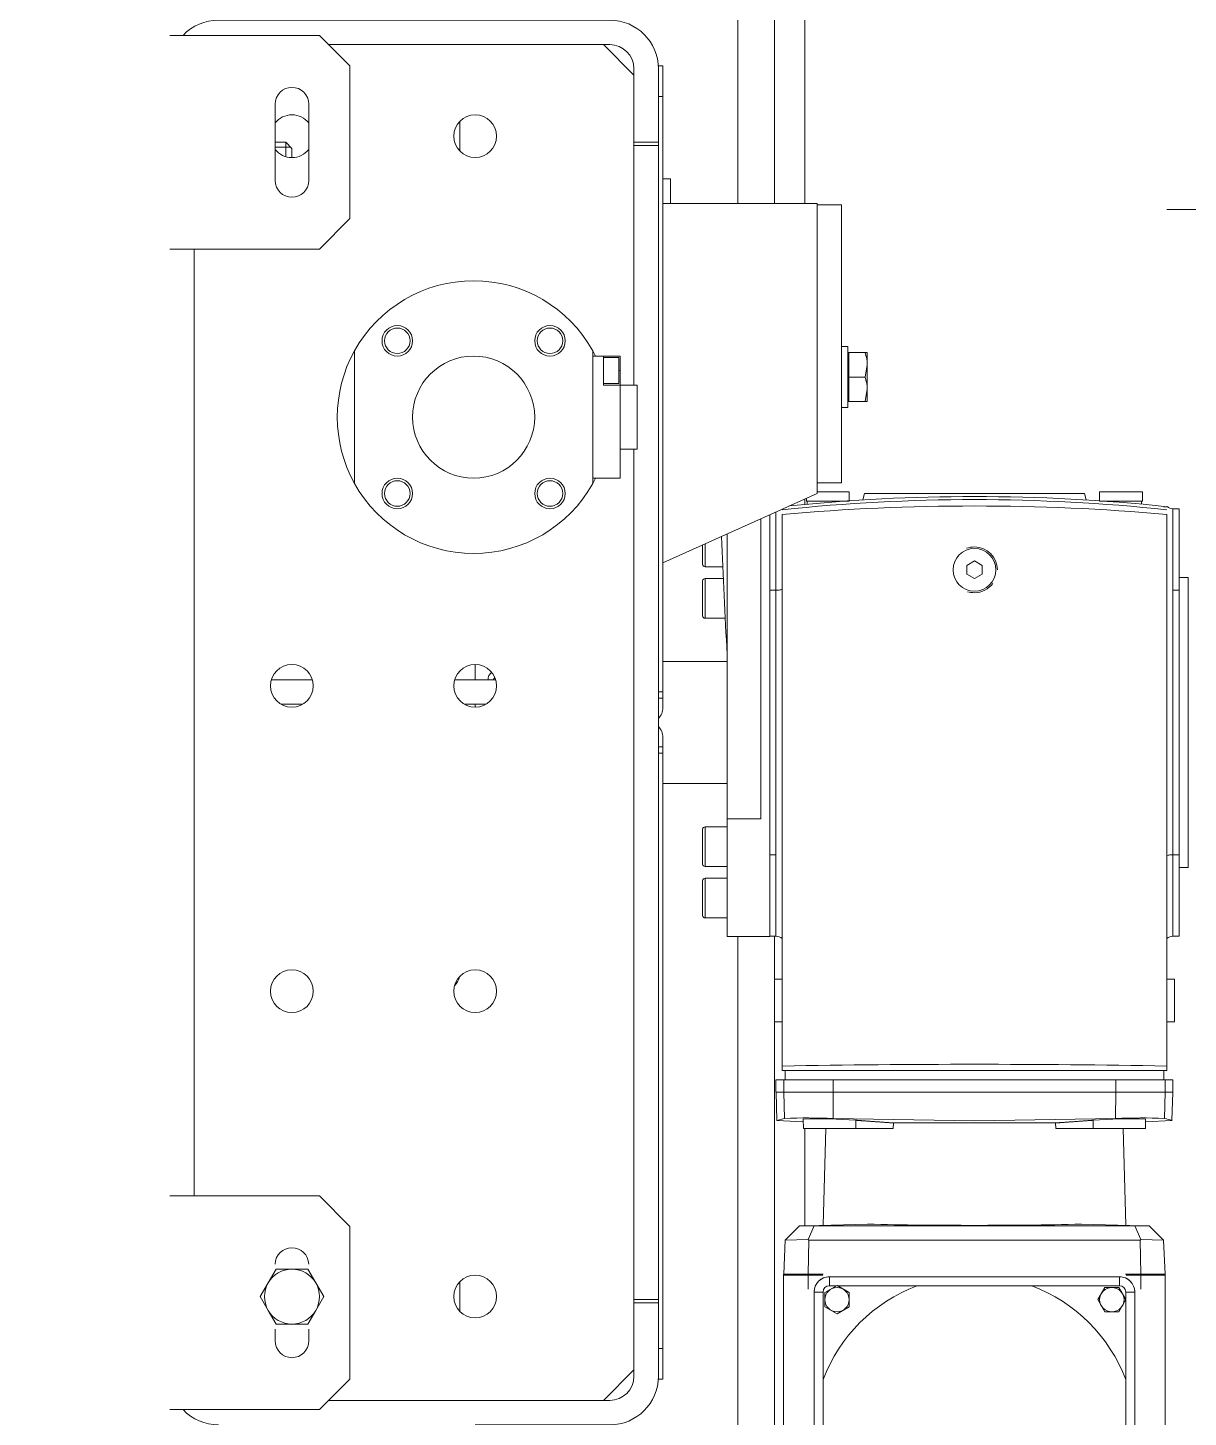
# Model space of a CAD drawing. Header units: millimetres. Extents: x 2179 to 48742, y 3478 to 161002.
# Drawn here: x 23944.9 to 24324.9, y 130071.3 to 130526.3 of the extents above; entities that cross this region are included whole.
import ezdxf

# ---------------------------------------------------------------- set-up
doc = ezdxf.new("R2010")
doc.units = ezdxf.units.MM
doc.layers.add('0-1', color=7, linetype='Continuous', lineweight=9)
doc.layers.add('2966-1_navrh dispozice stroju-HK_02_dwg-1', color=7, linetype='Continuous', lineweight=9, true_color=0x919191)
doc.layers.add('man_ plochy-2', color=7, linetype='Continuous', lineweight=9, true_color=0x919191)

# ---------------------------------------------------------------- blocks, each defined once
blk = doc.blocks.new('2966-1_navrh dispozice stroju-HK_02_dwg_SE2986-903400-1NP _ stroje')
at = {"layer": '0-1'}
for p, q in [((7575.5, 120.25), (6336.84, 120.25)), ((7829.5, 120.25), (7815.5, 120.25)), ((8049.4, 120.25), (7843.5, 120.25))]:
    blk.add_line(p, q, dxfattribs=at)
blk = doc.blocks.new('2966-1_navrh dispozice stroju-HK_02_dwg_SE2987-903401-1NP _ stroje')
at = {"layer": '0-1'}
for p, q in [((7575.5, 108.25), (6451.5, 108.25)), ((8021.5, 108.25), (7815.55, 108.25))]:
    blk.add_line(p, q, dxfattribs=at)
blk = doc.blocks.new('2966-1_navrh dispozice stroju-HK_02_dwg_SE2991-903405-1NP _ stroje')
at = {"layer": '0-1'}
for p, q in [((7575.5, 130.25), (6348.54, 130.25)), ((7674.07, 130.25), (7672.3, 130.25)), ((7910.32, 130.25), (7878.5, 130.25))]:
    blk.add_line(p, q, dxfattribs=at)
blk = doc.blocks.new('2966-1_navrh dispozice stroju-HK_02_dwg_SE2985-903406-1NP _ stroje')
for name in ['2966-1_navrh dispozice stroju-HK_02_dwg_SE2991-903405-1NP _ stroje', '2966-1_navrh dispozice stroju-HK_02_dwg_SE2986-903400-1NP _ stroje', '2966-1_navrh dispozice stroju-HK_02_dwg_SE2987-903401-1NP _ stroje']:
    blk.add_blockref(name, (0, 0))
blk = doc.blocks.new('2966-1_navrh dispozice stroju-HK_02_dwg_SE2776-903496-1NP _ stroje')
at = {"layer": '0-1'}
blk.add_line((7740.64, 83.75), (7737.5, 83.75), dxfattribs=at)
at = {"layer": '0-1', "flags": 128}
for points in [[(7530.5, 82.25), (7530.5, 83.75), (7540.5, 83.75)], [(7737.5, 82.25), (7737.5, 83.75), (7735.5, 83.75), (7735.5, 82.25), (7540.5, 82.25), (7540.5, 83.75), (7735.5, 83.75)]]:
    blk.add_lwpolyline(points, dxfattribs=at)
at = {"layer": '0-1'}
blk.add_arc((7740.64, 78.89), 4.86, 43.7377, 90, dxfattribs=at)
blk = doc.blocks.new('2966-1_navrh dispozice stroju-HK_02_dwg_SE2775-903497-1NP _ stroje')
at = {"layer": '0-1', "flags": 128}
for points in [[(7753.5, 82.25), (7753.5, 83.75), (7750.36, 83.75)], [(7753.5, 83.75), (7755.5, 83.75), (7950.5, 83.75)], [(7755.5, 83.75), (7755.5, 82.25), (7950.5, 82.25), (7950.5, 83.75), (7960.5, 83.75), (7960.5, 82.25)]]:
    blk.add_lwpolyline(points, dxfattribs=at)
at = {"layer": '0-1'}
blk.add_arc((7750.36, 78.89), 4.86, 90, 136.2623, dxfattribs=at)
blk = doc.blocks.new('2966-1_navrh dispozice stroju-HK_02_dwg_SE2768-903502-1NP _ stroje')
at = {"layer": '0-1'}
for p, q in [((7944.17, -32.25), (7948, -32.25)), ((7948, -43.25), (7944.17, -43.25))]:
    blk.add_line(p, q, dxfattribs=at)
at = {"layer": '0-1', "flags": 128}
blk.add_lwpolyline([(7970.5, -77.75), (7970.5, -28.75), (7960.5, -18.75), (7910.5, -18.75), (7900.5, -28.75), (7900.5, -77.75)], dxfattribs=at)
at = {"layer": '0-1'}
for centre, start, end in [((7923, -37.75), 91.7365, 268.2635), ((7948, -37.75), 270, 90)]:
    blk.add_arc(centre, 5.5, start, end, dxfattribs=at)
blk = doc.blocks.new('2966-1_navrh dispozice stroju-HK_02_dwg_SE2767-903503-1NP _ stroje')
at = {"layer": '0-1'}
for p, q in [((7543, -32.25), (7568, -32.25)), ((7568, -43.25), (7543, -43.25))]:
    blk.add_line(p, q, dxfattribs=at)
at = {"layer": '0-1', "flags": 128}
blk.add_lwpolyline([(7590.5, -77.75), (7590.5, -28.75), (7580.5, -18.75), (7530.5, -18.75), (7520.5, -28.75), (7520.5, -77.75)], dxfattribs=at)
at = {"layer": '0-1'}
for centre, start, end in [((7543, -37.75), 90, 270), ((7568, -37.75), 270, 90)]:
    blk.add_arc(centre, 5.5, start, end, dxfattribs=at)
blk = doc.blocks.new('2966-1_navrh dispozice stroju-HK_02_dwg_SE2759-903505-1NP _ stroje')
at = {"layer": '0-1', "flags": 128}
blk.add_lwpolyline([(7929, -29.95), (7933.5, -27.35), (7938, -29.95), (7942.5, -32.55), (7942.5, -37.75), (7942.5, -42.94), (7938, -45.54), (7933.5, -48.14), (7929, -45.54), (7924.5, -42.94), (7924.5, -37.75), (7924.5, -32.55)], close=True, dxfattribs=at)
at = {"layer": '0-1'}
for start, end in [(120, 180), (60, 120), (0, 60), (180, 240), (300, 0), (240, 300)]:
    blk.add_arc((7933.5, -37.75), 9, start, end, dxfattribs=at)
blk = doc.blocks.new('2966-1_navrh dispozice stroju-HK_02_dwg_SE2750-903514-1NP _ stroje')
at = {"layer": '0-1'}
for p, q in [((7622.36, 144.25), (7632.36, 144.25)), ((7640.36, 144.25), (7642.36, 144.25))]:
    blk.add_line(p, q, dxfattribs=at)
blk = doc.blocks.new('2966-1_navrh dispozice stroju-HK_02_dwg_SE2749-903515-1NP _ stroje')
at = {"layer": '0-1'}
for p, q in [((7622.36, 144.25), (7622.36, 142.25)), ((7642.36, 142.25), (7642.36, 144.25))]:
    blk.add_line(p, q, dxfattribs=at)
blk.add_blockref('2966-1_navrh dispozice stroju-HK_02_dwg_SE2750-903514-1NP _ stroje', (0, 0))
blk = doc.blocks.new('2966-1_navrh dispozice stroju-HK_02_dwg_SE2748-903516-1NP _ stroje')
at = {"layer": '0-1'}
blk.add_line((7624.36, 144.63), (7624.36, 144.25), dxfattribs=at)
at = {"layer": '0-1', "flags": 128}
for points in [[(7636.36, 150.65), (7640.36, 149.94), (7640.36, 150.65), (7636.36, 150.65), (7628.36, 150.65), (7624.36, 150.65), (7624.36, 149.94), (7624.36, 144.63), (7628.36, 144.63), (7632.36, 144.63), (7632.36, 149.94), (7628.36, 150.65)], [(7632.36, 144.63), (7636.36, 144.63), (7640.36, 144.63), (7640.36, 149.94)], [(7640.36, 144.63), (7640.36, 144.25), (7632.36, 144.25)]]:
    blk.add_lwpolyline(points, dxfattribs=at)
at = {"layer": '0-1'}
for centre in [(7628.51, 138.31), (7636.51, 138.31)]:
    blk.add_arc(centre, 12.34, 90.6528, 109.6034, dxfattribs=at)
blk = doc.blocks.new('2966-1_navrh dispozice stroju-HK_02_dwg_SE2747-903517-1NP _ stroje')
at = {"layer": '0-1', "flags": 128}
blk.add_lwpolyline([(7556.5, 74.25), (7556.5, 82.25), (7934.5, 82.25), (7934.5, 74.25)], dxfattribs=at)
blk = doc.blocks.new('2966-1_navrh dispozice stroju-HK_02_dwg_SE2746-903518-1NP _ stroje')
at = {"layer": '0-1'}
for p, q in [((7558.4, 17.25), (7548.6, 17.25)), ((7938.4, 17.25), (7928.6, 17.25))]:
    blk.add_line(p, q, dxfattribs=at)
blk.add_arc((7827.5, 11.25), 6, 44.6659, 78.1132, dxfattribs=at)
blk = doc.blocks.new('2966-1_navrh dispozice stroju-HK_02_dwg_SE2744-903519-1NP _ stroje')
at = {"layer": '0-1'}
for p, q in [((7731.5, 15.55), (7731.5, 28.96)), ((7731.5, -44.45), (7731.5, -31.04))]:
    blk.add_line(p, q, dxfattribs=at)
blk = doc.blocks.new('2966-1_navrh dispozice stroju-HK_02_dwg_SE2745-903520-1NP _ stroje')
at = {"layer": '0-1'}
for p, q in [((7739.5, 18.65), (7739.5, 25.86)), ((7739.5, -41.35), (7739.5, -34.14))]:
    blk.add_line(p, q, dxfattribs=at)
blk = doc.blocks.new('2966-1_navrh dispozice stroju-HK_02_dwg_SE2743-903521-1NP _ stroje')
for name in ['2966-1_navrh dispozice stroju-HK_02_dwg_SE2744-903519-1NP _ stroje', '2966-1_navrh dispozice stroju-HK_02_dwg_SE2745-903520-1NP _ stroje']:
    blk.add_blockref(name, (0, 0))
blk = doc.blocks.new('2966-1_navrh dispozice stroju-HK_02_dwg_SE2742-903522-1NP _ stroje')
at = {"layer": '0-1'}
for p, q in [((7531.42, 74.25), (7533.5, 74.25)), ((7957.5, 74.25), (7959.58, 74.25)), ((7515.5, -61.83), (7515.5, 66.33)), ((7523.5, 64.25), (7523.5, 66.33)), ((7967.5, 66.33), (7967.5, 64.25)), ((7975.5, 66.33), (7975.5, 22.25))]:
    blk.add_line(p, q, dxfattribs=at)
at = {"layer": '0-1', "flags": 128}
for points in [[(7531.42, 82.25), (7555.5, 82.25), (7555.5, 74.25)], [(7959.58, 82.25), (7935.5, 82.25), (7935.5, 74.25)]]:
    blk.add_lwpolyline(points, dxfattribs=at)
at = {"layer": '0-1'}
for centre, radius, start, end in [((7531.42, 66.33), 15.92, 90, 180), ((7959.58, 66.33), 15.92, 0, 90), ((7531.42, 66.33), 7.92, 90, 180), ((7959.58, 66.33), 7.92, 0, 90), ((7531.42, -61.83), 15.92, 180, 226.6912), ((7959.58, -61.83), 15.92, 313.3088, 360)]:
    blk.add_arc(centre, radius, start, end, dxfattribs=at)
blk = doc.blocks.new('2966-1_navrh dispozice stroju-HK_02_dwg_SE2740-903523-1NP _ stroje')
at = {"layer": '0-1'}
for p, q in [((7533.5, 74.25), (7635, 74.25)), ((7656, 74.25), (7957.5, 74.25))]:
    blk.add_line(p, q, dxfattribs=at)
blk = doc.blocks.new('2966-1_navrh dispozice stroju-HK_02_dwg_SE2741-903524-1NP _ stroje')
at = {"layer": '0-1'}
for start, end in [(128.2132, 231.7868), (360, 51.7868), (308.2132, 360)]:
    blk.add_arc((7553.5, -37.75), 7, start, end, dxfattribs=at)
blk = doc.blocks.new('2966-1_navrh dispozice stroju-HK_02_dwg_SE2739-903525-1NP _ stroje')
at = {"layer": '0-1'}
blk.add_line((7900.5, -69.75), (7590.5, -69.75), dxfattribs=at)
at = {"layer": '0-1', "flags": 128}
for points in [[(7523.5, -25.75), (7523.5, 64.25), (7533.5, 74.25)], [(7957.5, 74.25), (7967.5, 64.25), (7967.5, -25.75)]]:
    blk.add_lwpolyline(points, dxfattribs=at)
at = {"layer": '0-1'}
for centre in [(7553.5, 22.25), (7733.5, 22.25), (7833.5, 22.25), (7933.5, 22.25), (7733.5, -37.75), (7833.5, -37.75)]:
    blk.add_circle(centre, 7, dxfattribs=at)
for name in ['2966-1_navrh dispozice stroju-HK_02_dwg_SE2740-903523-1NP _ stroje', '2966-1_navrh dispozice stroju-HK_02_dwg_SE2741-903524-1NP _ stroje']:
    blk.add_blockref(name, (0, 0))
blk = doc.blocks.new('2966-1_navrh dispozice stroju-HK_02_dwg_SE2738-903526-1NP _ stroje')
at = {"layer": '0-1', "flags": 128}
blk.add_lwpolyline([(7575.5, 86.25), (7567.5, 86.25), (7567.5, 83.75)], dxfattribs=at)
blk = doc.blocks.new('2966-1_navrh dispozice stroju-HK_02_dwg_SE2737-903527-1NP _ stroje')
at = {"layer": '0-1', "flags": 128}
blk.add_lwpolyline([(7576, 134.25), (7576, 142.25), (7667, 142.25), (7667, 134.25)], dxfattribs=at)
blk = doc.blocks.new('2966-1_navrh dispozice stroju-HK_02_dwg_SE2736-903528-1NP _ stroje')
at = {"layer": '0-1', "flags": 128}
blk.add_lwpolyline([(7575.5, 83.75), (7575.5, 134.25), (7670.5, 134.25), (7693.23, 83.75)], dxfattribs=at)
blk = doc.blocks.new('2966-1_navrh dispozice stroju-HK_02_dwg_SE2735-903529-1NP _ stroje')
at = {"layer": '0-1'}
blk.add_line((7731.5, 28.16), (7730.73, 28.68), dxfattribs=at)
blk.add_open_spline([(7729.05, 27.66), (7729.36, 27.3), (7730.11, 26.69), (7731.06, 26.45), (7731.53, 26.45)], degree=3, knots=[0, 0, 0, 0, 0.500097, 1, 1, 1, 1], dxfattribs=at)
blk = doc.blocks.new('2966-1_navrh dispozice stroju-HK_02_dwg_SE2734-903530-1NP _ stroje')
at = {"layer": '0-1'}
for p, q in [((7726.5, 22.25), (7731.5, 22.25)), ((7739.5, 22.25), (7740.5, 22.25))]:
    blk.add_line(p, q, dxfattribs=at)
blk = doc.blocks.new('2966-1_navrh dispozice stroju-HK_02_dwg_SE2733-903531-1NP _ stroje')
blk.add_blockref('2966-1_navrh dispozice stroju-HK_02_dwg_SE2734-903530-1NP _ stroje', (0, 0))
blk = doc.blocks.new('2966-1_navrh dispozice stroju-HK_02_dwg_SE2732-903532-1NP _ stroje')
at = {"layer": '0-1'}
for p, q in [((7726.5, 22.25), (7731.5, 22.25)), ((7739.5, 22.25), (7740.5, 22.25))]:
    blk.add_line(p, q, dxfattribs=at)
blk = doc.blocks.new('2966-1_navrh dispozice stroju-HK_02_dwg_SE2731-903533-1NP _ stroje')
blk.add_blockref('2966-1_navrh dispozice stroju-HK_02_dwg_SE2732-903532-1NP _ stroje', (0, 0))
blk = doc.blocks.new('2966-1_navrh dispozice stroju-HK_02_dwg_SE2730-903534-1NP _ stroje')
at = {"layer": '0-1'}
blk.add_line((7797.3, 96.75), (7808.7, 96.75), dxfattribs=at)
at = {"layer": '0-1', "flags": 128}
blk.add_lwpolyline([(7796.5, 104.75), (7796.5, 97.55), (7809.5, 97.55), (7809.5, 104.75)], dxfattribs=at)
at = {"layer": '0-1'}
for centre, start, end in [((7797.3, 97.55), 180, 270), ((7808.7, 97.55), 270, 0)]:
    blk.add_arc(centre, 0.8, start, end, dxfattribs=at)
blk = doc.blocks.new('2966-1_navrh dispozice stroju-HK_02_dwg_SE2729-903535-1NP _ stroje')
at = {"layer": '0-1'}
blk.add_line((7687.38, 96.75), (7693.7, 96.75), dxfattribs=at)
at = {"layer": '0-1', "flags": 128}
blk.add_lwpolyline([(7687.02, 97.55), (7694.5, 97.55), (7694.5, 103.36)], dxfattribs=at)
at = {"layer": '0-1'}
blk.add_arc((7693.7, 97.55), 0.8, 270, 0, dxfattribs=at)
blk = doc.blocks.new('2966-1_navrh dispozice stroju-HK_02_dwg_SE2727-903536-1NP _ stroje')
at = {"layer": '0-1'}
for p, q in [((7702.2, 252.75), (7675.5, 252.75)), ((7815.5, 252.75), (7788.8, 252.75))]:
    blk.add_line(p, q, dxfattribs=at)
blk = doc.blocks.new('2966-1_navrh dispozice stroju-HK_02_dwg_SE2728-903537-1NP _ stroje')
at = {"layer": '0-1'}
for start, end in [(180, 199.9327), (342.6228, 0)]:
    blk.add_arc((7695.5, 185.75), 7.5, start, end, dxfattribs=at)
blk = doc.blocks.new('2966-1_navrh dispozice stroju-HK_02_dwg_SE2726-903538-1NP _ stroje')
at = {"layer": '0-1'}
for p, q in [((7674.83, 248.86), (7675.02, 247.75)), ((7862.5, 247.75), (7862.5, 123.75)), ((7866.5, 232), (7866.5, 248.22)), ((7674, 240.5), (7673, 240.5)), ((7673, 131), (7674, 131)), ((7702.2, 118.75), (7702.2, 120.75))]:
    blk.add_line(p, q, dxfattribs=at)
at = {"layer": '0-1', "flags": 128}
for points in [[(7698, 252.75), (7698, 255.75), (7793, 255.75), (7793, 252.75)], [(7675.5, 252.75), (7675.5, 250.75), (7702.2, 250.75), (7702.2, 252.75), (7788.8, 252.75), (7788.8, 250.75)], [(7815.5, 252.75), (7815.5, 250.75), (7788.8, 250.75), (7702.2, 250.75)], [(7829.5, 248.75), (7829.5, 251.25), (7843.5, 251.25), (7843.5, 248.75)], [(7859.5, 247.75), (7862.5, 247.75), (7862.5, 248.22), (7862.5, 250.75), (7866.5, 250.75), (7866.5, 248.22), (7862.5, 248.22)], [(7866.5, 139.51), (7866.5, 123.29), (7862.5, 123.29), (7862.5, 123.75), (7859.5, 123.75), (7859.5, 247.75), (7859.5, 248.75), (7858.01, 248.75), (7677.37, 248.75)], [(7862.5, 232), (7866.5, 232), (7866.5, 139.51), (7862.5, 139.51)], [(7672.62, 222.32), (7670.5, 221.75), (7670.5, 149.75), (7672.62, 149.19)], [(7670, 134.25), (7670, 144.75), (7673, 144.75), (7673, 130.75), (7672.08, 130.75)], [(7859.5, 123.75), (7859.5, 122.75), (7858.01, 122.75), (7677.37, 122.75)], [(7862.5, 123.29), (7862.5, 120.75), (7866.5, 120.75), (7866.5, 123.29)], [(7676.58, 120.75), (7702.2, 120.75), (7788.8, 120.75)], [(7788.8, 118.75), (7788.8, 120.75), (7815.5, 120.75), (7815.5, 118.75)], [(7829.5, 122.75), (7829.5, 120.25), (7843.5, 120.25), (7843.5, 122.75)]]:
    blk.add_lwpolyline(points, dxfattribs=at)
for points in [[(7670, 240.75), (7673, 240.75), (7673, 226.75), (7670, 226.75)], [(7698.39, 185.75), (7696.95, 183.25), (7694.06, 183.25), (7692.61, 185.75), (7694.06, 188.25), (7696.95, 188.25)]]:
    blk.add_lwpolyline(points, close=True, dxfattribs=at)
at = {"layer": '0-1'}
blk.add_circle((7695.5, 185.75), 7, dxfattribs=at)
for centre, radius, start, end in [((7672.5, 250.75), 3, 319.8126, 0), ((7818.5, 250.75), 3, 180, 221.8103), ((8271.5, 185.75), 600, 173.96154, 180), ((8272.5, 185.75), 600, 173.97283, 186.02717), ((8388.36, 185.75), 713.77, 174.93629, 185.06371), ((11199.41, 185.75), 3341.99, 178.91985, 181.08015), ((7695.5, 185.75), 7.5, 90, 180), ((7695.5, 185.75), 7.5, 360, 53.6958), ((8271.5, 185.75), 600, 180, 185.78936), ((7818.5, 120.75), 3, 138.1897, 180)]:
    blk.add_arc(centre, radius, start, end, dxfattribs=at)
for points in [[(7788.8, 250.75), (7788.8, 250.4), (7788.85, 249.69), (7788.99, 248.99), (7789.1, 248.65)], [(7702.2, 120.75), (7702.2, 121.11), (7702.16, 121.82), (7702.02, 122.52), (7701.9, 122.86)]]:
    blk.add_open_spline(points, degree=3, knots=[0, 0, 0, 0, 0.500021, 1, 1, 1, 1], dxfattribs=at)
for name in ['2966-1_navrh dispozice stroju-HK_02_dwg_SE2727-903536-1NP _ stroje', '2966-1_navrh dispozice stroju-HK_02_dwg_SE2728-903537-1NP _ stroje']:
    blk.add_blockref(name, (0, 0))
blk = doc.blocks.new('2966-1_navrh dispozice stroju-HK_02_dwg_SE2725-903539-1NP _ stroje')
at = {"layer": '0-1'}
blk.add_line((7699.14, 96.75), (7710.54, 96.75), dxfattribs=at)
at = {"layer": '0-1', "flags": 128}
blk.add_lwpolyline([(7698.34, 103.55), (7698.34, 97.55), (7711.34, 97.55), (7711.34, 104.18)], dxfattribs=at)
at = {"layer": '0-1'}
for centre, start, end in [((7699.14, 97.55), 180, 270), ((7710.54, 97.55), 270, 0)]:
    blk.add_arc(centre, 0.8, start, end, dxfattribs=at)
blk = doc.blocks.new('2966-1_navrh dispozice stroju-HK_02_dwg_SE2724-903540-1NP _ stroje')
at = {"layer": '0-1'}
blk.add_line((7780.46, 96.75), (7791.86, 96.75), dxfattribs=at)
at = {"layer": '0-1', "flags": 128}
blk.add_lwpolyline([(7779.66, 104.75), (7779.66, 97.55), (7792.66, 97.55), (7792.66, 104.75)], dxfattribs=at)
at = {"layer": '0-1'}
for centre, start, end in [((7780.46, 97.55), 180, 270), ((7791.86, 97.55), 270, 0)]:
    blk.add_arc(centre, 0.8, start, end, dxfattribs=at)
blk = doc.blocks.new('2966-1_navrh dispozice stroju-HK_02_dwg_SE2721-903541-1NP _ stroje')
at = {"layer": '0-1'}
for p, q in [((7926.1, 247.38), (7926.1, 248.19)), ((7926.1, 240.23), (7926.1, 241.13))]:
    blk.add_line(p, q, dxfattribs=at)
blk = doc.blocks.new('2966-1_navrh dispozice stroju-HK_02_dwg_SE2722-903542-1NP _ stroje')
at = {"layer": '0-1'}
for p, q in [((7926.1, 239.01), (7926.1, 240.23)), ((7926.1, 131.28), (7926.1, 132.5))]:
    blk.add_line(p, q, dxfattribs=at)
blk = doc.blocks.new('2966-1_navrh dispozice stroju-HK_02_dwg_SE2723-903543-1NP _ stroje')
at = {"layer": '0-1'}
for p, q in [((7926.1, 130.38), (7926.1, 131.28)), ((7926.1, 123.32), (7926.1, 124.13))]:
    blk.add_line(p, q, dxfattribs=at)
blk = doc.blocks.new('2966-1_navrh dispozice stroju-HK_02_dwg_SE2720-903544-1NP _ stroje')
at = {"layer": '0-1'}
for p, q in [((7866.5, 248.19), (7875.17, 247.97)), ((7914.98, 247.71), (7926.1, 248.19)), ((7910.3, 240.54), (7910.36, 238.26)), ((7910.16, 235.3), (7878.5, 234.47)), ((7909.78, 150.73), (7910.3, 130.96)), ((7878.5, 137.04), (7910.16, 136.21)), ((7926.1, 131.28), (7914.98, 131.48)), ((7926.1, 123.32), (7914.98, 123.8)), ((7866.5, 120.78), (7875.82, 121.02))]:
    blk.add_line(p, q, dxfattribs=at)
at = {"layer": '0-1', "flags": 128}
for points in [[(7876.26, 241.78), (7875.81, 250.36), (7866.5, 250.73)], [(7914.98, 247.71), (7910.36, 243.01), (7910.3, 240.54), (7909.78, 220.78)], [(7926.1, 240.23), (7914.98, 240.03), (7914.78, 240.21), (7914.98, 247.71)], [(7875.4, 241.8), (7878.5, 241.72), (7878.5, 224.65), (7875.75, 224.59)], [(7914.98, 240.03), (7914.98, 131.48), (7914.78, 131.3), (7910.36, 133.25), (7910.36, 238.26), (7914.78, 240.21)], [(7866.5, 139.51), (7875.2, 139.53), (7875.91, 185.75), (7875.2, 231.98), (7866.5, 232)], [(7878.5, 224.65), (7878.5, 212.4), (7876.64, 212.32), (7876.64, 159.19), (7878.5, 159.11), (7878.5, 146.86)], [(7875.75, 146.91), (7878.5, 146.86), (7878.5, 129.79), (7875.4, 129.71)], [(7910.36, 133.25), (7910.3, 130.96), (7910.36, 128.5), (7914.98, 123.8), (7914.78, 131.3)], [(7866.5, 123.31), (7875.17, 123.54), (7875.8, 121.02), (7876.26, 129.73)]]:
    blk.add_lwpolyline(points, dxfattribs=at)
at = {"layer": '0-1'}
for centre, radius, start, end in [((7941.19, 232.79), 67.74, 164.8582, 167.052), ((8046.91, 240.27), 171.91, 177.432, 182.7643), ((8025.77, 236.26), 150.47, 177.8922, 184.4478), ((8033.49, 135.09), 158.19, 175.7123, 181.9477), ((8053.03, 131.23), 178.03, 177.3275, 182.4763)]:
    blk.add_arc(centre, radius, start, end, dxfattribs=at)
for points, degree, knots in [([(7876.64, 212.32), (7876.48, 214.62), (7876.2, 218.46), (7875.92, 222.29), (7875.75, 224.59)], 2, [0, 0, 0, 0.375, 0.625, 1, 1, 1]), ([(7909.78, 150.73), (7910.07, 162.4), (7910.26, 185.75), (7910.07, 209.11), (7909.78, 220.78)], 3, [0, 0, 0, 0, 0.5, 1, 1, 1, 1]), ([(7875.75, 146.91), (7875.92, 149.22), (7876.2, 153.05), (7876.48, 156.89), (7876.64, 159.19)], 2, [0, 0, 0, 0.375, 0.625, 1, 1, 1])]:
    blk.add_open_spline(points, degree=degree, knots=knots, dxfattribs=at)
for name in ['2966-1_navrh dispozice stroju-HK_02_dwg_SE2721-903541-1NP _ stroje', '2966-1_navrh dispozice stroju-HK_02_dwg_SE2722-903542-1NP _ stroje', '2966-1_navrh dispozice stroju-HK_02_dwg_SE2723-903543-1NP _ stroje']:
    blk.add_blockref(name, (0, 0))
blk = doc.blocks.new('2966-1_navrh dispozice stroju-HK_02_dwg_SE2718-903545-1NP _ stroje')
at = {"layer": '0-1'}
for p, q in [((7926.1, 239.01), (7926.1, 235.25)), ((7926.1, 136.26), (7926.1, 132.5))]:
    blk.add_line(p, q, dxfattribs=at)
blk = doc.blocks.new('2966-1_navrh dispozice stroju-HK_02_dwg_SE2719-903546-1NP _ stroje')
at = {"layer": '0-1'}
for p, q in [((7926.5, 235.39), (7926.5, 239.01)), ((7926.5, 132.5), (7926.5, 136.12))]:
    blk.add_line(p, q, dxfattribs=at)
blk = doc.blocks.new('2966-1_navrh dispozice stroju-HK_02_dwg_SE2717-903547-1NP _ stroje')
at = {"layer": '0-1', "flags": 128}
for points in [[(7926.1, 248.25), (7926.1, 247.38), (7926.5, 247.38), (7926.5, 248.25)], [(7926.5, 132.5), (7926.1, 132.5), (7926.1, 130.38), (7926.5, 130.38)]]:
    blk.add_lwpolyline(points, close=True, dxfattribs=at)
for points in [[(7926.1, 247.38), (7926.1, 241.13), (7926.5, 241.13), (7926.5, 247.38)], [(7926.1, 241.13), (7926.1, 239.01), (7926.5, 239.01), (7926.5, 241.13)], [(7926.1, 130.38), (7926.1, 124.13), (7926.5, 124.13), (7926.5, 130.38)], [(7926.1, 124.13), (7926.1, 123.25), (7926.5, 123.25), (7926.5, 124.13)]]:
    blk.add_lwpolyline(points, dxfattribs=at)
for name in ['2966-1_navrh dispozice stroju-HK_02_dwg_SE2718-903545-1NP _ stroje', '2966-1_navrh dispozice stroju-HK_02_dwg_SE2719-903546-1NP _ stroje']:
    blk.add_blockref(name, (0, 0))
blk = doc.blocks.new('2966-1_navrh dispozice stroju-HK_02_dwg_SE2714-903548-1NP _ stroje')
at = {"layer": '0-1'}
for p, q in [((7926.5, 131.25), (7931.11, 131.25)), ((8027.89, 131.25), (8049.4, 131.25))]:
    blk.add_line(p, q, dxfattribs=at)
blk = doc.blocks.new('2966-1_navrh dispozice stroju-HK_02_dwg_SE2715-903549-1NP _ stroje')
at = {"layer": '0-1'}
for p, q in [((7926.5, 240.25), (7931.11, 240.25)), ((8027.89, 240.25), (8049.4, 240.25))]:
    blk.add_line(p, q, dxfattribs=at)
blk = doc.blocks.new('2966-1_navrh dispozice stroju-HK_02_dwg_SE2716-903550-1NP _ stroje')
at = {"layer": '0-1'}
for p, q in [((7926.5, 235.39), (7926.5, 240.25)), ((7926.5, 131.25), (7926.5, 136.12))]:
    blk.add_line(p, q, dxfattribs=at)
blk = doc.blocks.new('2966-1_navrh dispozice stroju-HK_02_dwg_SE2713-903551-1NP _ stroje')
at = {"layer": '0-1', "flags": 128}
for points in [[(7926.5, 240.25), (7926.5, 248.25), (8049.4, 248.25)], [(7926.5, 131.25), (7926.5, 123.25), (8049.4, 123.25)]]:
    blk.add_lwpolyline(points, dxfattribs=at)
for name in ['2966-1_navrh dispozice stroju-HK_02_dwg_SE2715-903549-1NP _ stroje', '2966-1_navrh dispozice stroju-HK_02_dwg_SE2716-903550-1NP _ stroje', '2966-1_navrh dispozice stroju-HK_02_dwg_SE2714-903548-1NP _ stroje']:
    blk.add_blockref(name, (0, 0))
blk = doc.blocks.new('2966-1_navrh dispozice stroju-HK_02_dwg_SE2712-903552-1NP _ stroje')
at = {"layer": '0-1'}
for p, q in [((7932, 238.25), (8027, 238.25)), ((7927, 138.25), (7927, 233.25)), ((8032, 233.25), (8032, 138.25)), ((8027, 133.25), (7932, 133.25))]:
    blk.add_line(p, q, dxfattribs=at)
at = {"layer": '0-1', "flags": 128}
for points in [[(8032, 225.75), (8037.4, 225.75), (8037.4, 205.75), (8032, 205.75)], [(8032, 200.75), (8037.9, 200.75), (8037.9, 170.75), (8032, 170.75)], [(8032, 165.75), (8037.4, 165.75), (8037.4, 145.75), (8032, 145.75)]]:
    blk.add_lwpolyline(points, dxfattribs=at)
at = {"layer": '0-1'}
for centre, start, end in [((7932, 233.25), 89.9984, 180.0016), ((8027, 233.25), 359.9984, 90.0016), ((7932, 138.25), 179.9984, 270.0016), ((8027, 138.25), 269.9984, 0.0016)]:
    blk.add_arc(centre, 5, start, end, dxfattribs=at)
blk = doc.blocks.new('2966-1_navrh dispozice stroju-HK_02_dwg_SE2708-903553-1NP _ stroje')
at = {"layer": '0-1'}
for p, q in [((7929.95, 140.88), (7929.95, 166.94)), ((7929.95, 138.25), (7929.95, 140.63))]:
    blk.add_line(p, q, dxfattribs=at)
blk = doc.blocks.new('2966-1_navrh dispozice stroju-HK_02_dwg_SE2709-903554-1NP _ stroje')
at = {"layer": '0-1'}
for p, q in [((7932, 235.3), (7934.38, 235.3)), ((7934.62, 235.3), (7960.69, 235.3))]:
    blk.add_line(p, q, dxfattribs=at)
blk = doc.blocks.new('2966-1_navrh dispozice stroju-HK_02_dwg_SE2710-903555-1NP _ stroje')
at = {"layer": '0-1'}
for p, q in [((8029.05, 233.25), (8029.05, 230.88)), ((8029.05, 230.63), (8029.05, 204.56))]:
    blk.add_line(p, q, dxfattribs=at)
blk = doc.blocks.new('2966-1_navrh dispozice stroju-HK_02_dwg_SE2711-903556-1NP _ stroje')
at = {"layer": '0-1'}
for p, q in [((8024.38, 136.2), (7998.31, 136.2)), ((8027, 136.2), (8024.62, 136.2))]:
    blk.add_line(p, q, dxfattribs=at)
blk = doc.blocks.new('2966-1_navrh dispozice stroju-HK_02_dwg_SE2707-903557-1NP _ stroje')
at = {"layer": '0-1', "flags": 128}
for points in [[(7960.69, 235.3), (7998.31, 235.3), (8027, 235.3), (8027, 238.25), (7932, 238.25), (7932, 235.3)], [(7929.95, 166.94), (7929.95, 204.56), (7929.95, 233.25), (7927, 233.25), (7927, 138.25), (7929.95, 138.25)], [(8029.05, 204.56), (8029.05, 166.94), (8029.05, 138.25), (8032, 138.25), (8032, 233.25), (8029.05, 233.25)], [(7998.31, 136.2), (7960.69, 136.2), (7932, 136.2), (7932, 133.25), (8027, 133.25), (8027, 136.2)]]:
    blk.add_lwpolyline(points, dxfattribs=at)
for points in [[(7934.5, 235.37), (7938.5, 233.07), (7938.5, 230.75), (7938.5, 228.44), (7934.5, 226.13), (7930.5, 228.44), (7930.5, 230.75), (7930.5, 233.07)], [(8029.12, 230.75), (8026.81, 226.75), (8024.5, 226.75), (8022.19, 226.75), (8019.88, 230.75), (8022.19, 234.75), (8024.5, 234.75), (8026.81, 234.75)], [(7929.88, 140.75), (7932.19, 144.75), (7934.5, 144.75), (7936.81, 144.75), (7939.12, 140.75), (7936.81, 136.75), (7934.5, 136.75), (7932.19, 136.75)], [(8024.5, 136.13), (8020.5, 138.44), (8020.5, 140.75), (8020.5, 143.07), (8024.5, 145.37), (8028.5, 143.07), (8028.5, 140.75), (8028.5, 138.44)]]:
    blk.add_lwpolyline(points, close=True, dxfattribs=at)
at = {"layer": '0-1'}
for centre, radius, start, end in [((7932, 233.25), 5, 90, 180), ((8027, 233.25), 5, 0, 90), ((7979.5, 185.75), 53, 110.7871, 159.2129), ((7932, 233.25), 2.05, 90, 180), ((7934.5, 230.75), 4, 0, 180), ((7979.5, 185.75), 53, 20.7871, 69.2129), ((8024.5, 230.75), 4, 90, 270), ((8024.5, 230.75), 4, 270, 90), ((8027, 233.25), 2.05, 0, 90), ((7934.5, 230.75), 4, 180, 0), ((7979.5, 185.75), 53, 200.7871, 249.2129), ((7979.5, 185.75), 53, 290.7871, 339.2129), ((7934.5, 140.75), 4, 90, 270), ((7934.5, 140.75), 4, 270, 90), ((8024.5, 140.75), 4, 0, 180), ((7932, 138.25), 5, 180, 270), ((7932, 138.25), 2.05, 180, 270), ((8024.5, 140.75), 4, 180, 360), ((8027, 138.25), 2.05, 270, 360), ((8027, 138.25), 5, 270, 360)]:
    blk.add_arc(centre, radius, start, end, dxfattribs=at)
for name in ['2966-1_navrh dispozice stroju-HK_02_dwg_SE2709-903554-1NP _ stroje', '2966-1_navrh dispozice stroju-HK_02_dwg_SE2710-903555-1NP _ stroje', '2966-1_navrh dispozice stroju-HK_02_dwg_SE2708-903553-1NP _ stroje', '2966-1_navrh dispozice stroju-HK_02_dwg_SE2711-903556-1NP _ stroje']:
    blk.add_blockref(name, (0, 0))
blk = doc.blocks.new('2966-1_navrh dispozice stroju-HK_02_dwg_SE2701-903563-1NP _ stroje')
at = {"layer": '0-1'}
blk.add_line((7683.78, 104.75), (7777.05, 104.75), dxfattribs=at)
at = {"layer": '0-1', "flags": 128}
blk.add_lwpolyline([(7677.48, 118.75), (7815.55, 118.75), (7815.55, 104.75), (7777.05, 104.75), (7777.05, 115.75), (7678.83, 115.75)], dxfattribs=at)
at = {"layer": '0-1'}
blk.add_arc((7239.74, 9587.72), 9495.28, 272.685438, 272.918853, dxfattribs=at)
blk = doc.blocks.new('2966-1_navrh dispozice stroju-HK_02_dwg_SE2698-903566-1NP _ stroje')
at = {"layer": '0-1'}
blk.add_line((7557.04, -43.25), (7557.04, -38.21), dxfattribs=at)
at = {"layer": '0-1', "flags": 128}
for points in [[(7555.5, -39.75), (7557.5, -37.75), (7560.5, -37.75)], [(7560.21, -39.75), (7555.5, -39.75), (7555.5, -43.25)]]:
    blk.add_lwpolyline(points, dxfattribs=at)
blk = doc.blocks.new('2966-1_navrh dispozice stroju-HK_02_dwg_SE2693-903571-1NP _ stroje')
at = {"layer": '0-1'}
for p, q in [((7725.5, 104.75), (7725.5, 83.75)), ((7765.5, 83.75), (7765.5, 104.75))]:
    blk.add_line(p, q, dxfattribs=at)
blk = doc.blocks.new('2966-1_navrh dispozice stroju-HK_02_dwg_SE2683-903581-1NP _ stroje')
at = {"layer": '0-1'}
for start, end in [(116.6108, 119.1367), (60.8633, 63.3892)]:
    blk.add_arc((7645.5, 21.75), 44.65, start, end, dxfattribs=at)
blk = doc.blocks.new('2966-1_navrh dispozice stroju-HK_02_dwg_SE2682-903582-1NP _ stroje')
at = {"layer": '0-1'}
for p, q in [((7623.76, 60.75), (7667.24, 60.75)), ((7605.08, 40.81), (7605.08, 40.81)), ((7667.24, -17.25), (7623.76, -17.25))]:
    blk.add_line(p, q, dxfattribs=at)
at = {"layer": '0-1', "flags": 128}
for points in [[(7625.5, 64.25), (7635, 64.25), (7635, 69.75), (7635, 75.25), (7656, 75.25), (7656, 69.75)], [(7625.5, 60.75), (7625.5, 64.25), (7625.5, 69.75), (7630.25, 69.75), (7630.25, 69.25)], [(7626, 64.25), (7626, 69.25), (7634.5, 69.25), (7634.5, 64.25)], [(7665.5, 60.75), (7665.5, 69.75), (7635, 69.75), (7630.25, 69.75)]]:
    blk.add_lwpolyline(points, dxfattribs=at)
at = {"layer": '0-1'}
for centre, radius in [((7620.5, 46.75), 5), ((7620.5, 46.75), 4.19), ((7670.5, 46.75), 5), ((7670.5, 46.75), 4.19), ((7645.5, 21.75), 20), ((7620.5, -3.25), 5), ((7620.5, -3.25), 4.19), ((7670.5, -3.25), 5), ((7670.5, -3.25), 4.19)]:
    blk.add_circle(centre, radius, dxfattribs=at)
for start, end in [(119.1367, 240.8633), (299.1367, 60.8633), (240.8633, 299.1367)]:
    blk.add_arc((7645.5, 21.75), 44.65, start, end, dxfattribs=at)
blk.add_blockref('2966-1_navrh dispozice stroju-HK_02_dwg_SE2683-903581-1NP _ stroje', (0, 0))
blk = doc.blocks.new('2966-1_navrh dispozice stroju-HK_02_dwg-876232-1NP _ stroje')
at = {"layer": 'man_ plochy-2', "flags": 128}
blk.add_lwpolyline([(-56688.84, 41059.4), (-57660.65, 39442.7), (-54562.3, 37580.25), (-51410.79, 42823.1), (-54509.15, 44685.54), (-55677.93, 42741.15)], dxfattribs=at)
at = {"rotation": 328.989640494807}
for name in ['2966-1_navrh dispozice stroju-HK_02_dwg_SE2985-903406-1NP _ stroje', '2966-1_navrh dispozice stroju-HK_02_dwg_SE2726-903538-1NP _ stroje', '2966-1_navrh dispozice stroju-HK_02_dwg_SE2737-903527-1NP _ stroje', '2966-1_navrh dispozice stroju-HK_02_dwg_SE2736-903528-1NP _ stroje', '2966-1_navrh dispozice stroju-HK_02_dwg_SE2742-903522-1NP _ stroje', '2966-1_navrh dispozice stroju-HK_02_dwg_SE2748-903516-1NP _ stroje', '2966-1_navrh dispozice stroju-HK_02_dwg_SE2749-903515-1NP _ stroje', '2966-1_navrh dispozice stroju-HK_02_dwg_SE2776-903496-1NP _ stroje', '2966-1_navrh dispozice stroju-HK_02_dwg_SE2739-903525-1NP _ stroje', '2966-1_navrh dispozice stroju-HK_02_dwg_SE2747-903517-1NP _ stroje', '2966-1_navrh dispozice stroju-HK_02_dwg_SE2738-903526-1NP _ stroje', '2966-1_navrh dispozice stroju-HK_02_dwg_SE2720-903544-1NP _ stroje', '2966-1_navrh dispozice stroju-HK_02_dwg_SE2682-903582-1NP _ stroje', '2966-1_navrh dispozice stroju-HK_02_dwg_SE2701-903563-1NP _ stroje', '2966-1_navrh dispozice stroju-HK_02_dwg_SE2717-903547-1NP _ stroje', '2966-1_navrh dispozice stroju-HK_02_dwg_SE2713-903551-1NP _ stroje', '2966-1_navrh dispozice stroju-HK_02_dwg_SE2746-903518-1NP _ stroje', '2966-1_navrh dispozice stroju-HK_02_dwg_SE2729-903535-1NP _ stroje', '2966-1_navrh dispozice stroju-HK_02_dwg_SE2725-903539-1NP _ stroje', '2966-1_navrh dispozice stroju-HK_02_dwg_SE2712-903552-1NP _ stroje', '2966-1_navrh dispozice stroju-HK_02_dwg_SE2707-903557-1NP _ stroje', '2966-1_navrh dispozice stroju-HK_02_dwg_SE2767-903503-1NP _ stroje', '2966-1_navrh dispozice stroju-HK_02_dwg_SE2693-903571-1NP _ stroje', '2966-1_navrh dispozice stroju-HK_02_dwg_SE2775-903497-1NP _ stroje', '2966-1_navrh dispozice stroju-HK_02_dwg_SE2724-903540-1NP _ stroje', '2966-1_navrh dispozice stroju-HK_02_dwg_SE2698-903566-1NP _ stroje', '2966-1_navrh dispozice stroju-HK_02_dwg_SE2730-903534-1NP _ stroje', '2966-1_navrh dispozice stroju-HK_02_dwg_SE2735-903529-1NP _ stroje', '2966-1_navrh dispozice stroju-HK_02_dwg_SE2743-903521-1NP _ stroje', '2966-1_navrh dispozice stroju-HK_02_dwg_SE2733-903531-1NP _ stroje', '2966-1_navrh dispozice stroju-HK_02_dwg_SE2731-903533-1NP _ stroje', '2966-1_navrh dispozice stroju-HK_02_dwg_SE2768-903502-1NP _ stroje', '2966-1_navrh dispozice stroju-HK_02_dwg_SE2759-903505-1NP _ stroje']:
    blk.add_blockref(name, (-62300.54, 46431.8), dxfattribs=at)

msp = doc.modelspace()

# ---------------------------------------------------------------- block references
at = {"layer": '2966-1_navrh dispozice stroju-HK_02_dwg-1', "rotation": 301.0103595051887}
msp.add_blockref('2966-1_navrh dispozice stroju-HK_02_dwg-876232-1NP _ stroje', (16370.46, 60726.75), dxfattribs=at)

doc.saveas('drawing.dxf')
